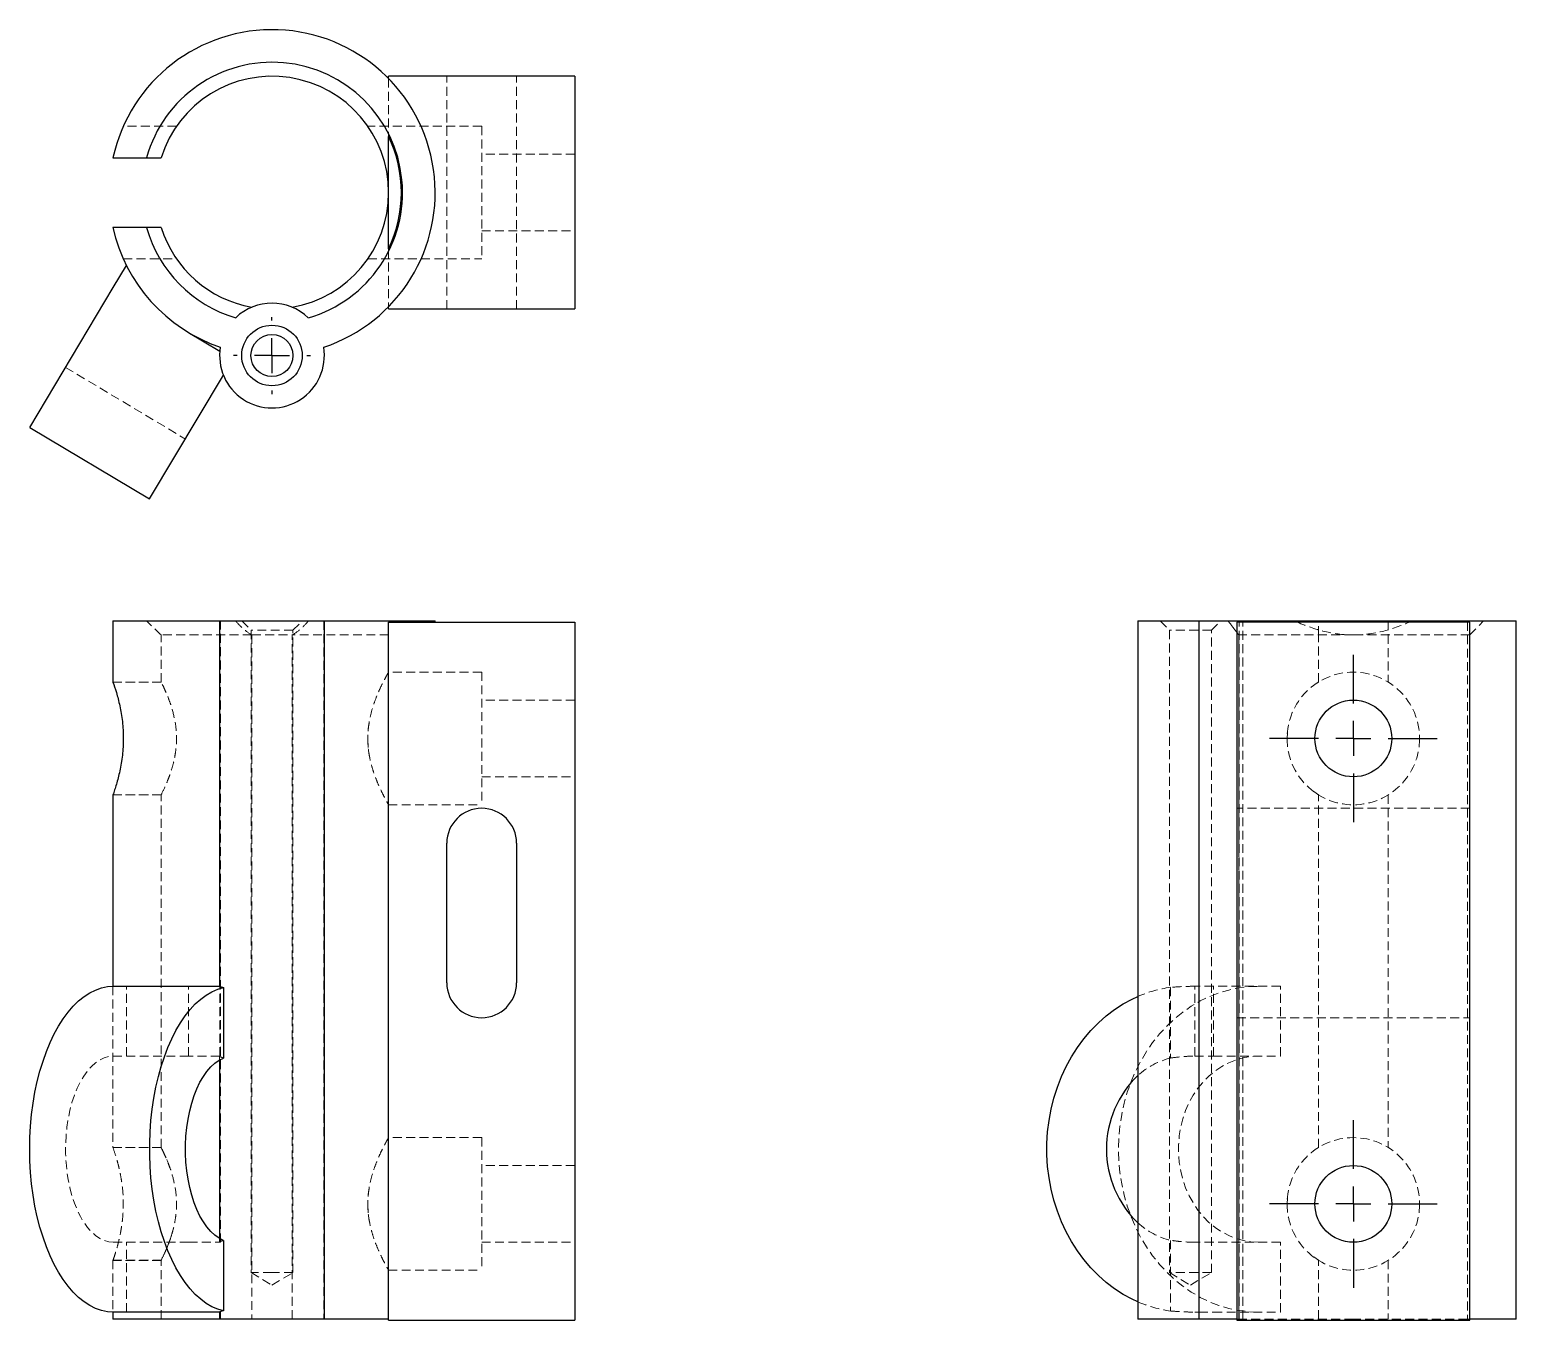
# Model space of a CAD drawing. Header units: millimetres. Extents: x 44 to 257, y 7 to 192.
import ezdxf

# ---------------------------------------------------------------- set-up
doc = ezdxf.new("R2010")
doc.units = ezdxf.units.MM
doc.linetypes.add('HIDDEN', pattern=[1.905, 1.27, -0.635])
doc.layers.add('10', color=7, linetype='Continuous')

# ---------------------------------------------------------------- blocks, each defined once
blk = doc.blocks.new('SW_CENTERMARKSYMBOL_0')
at = {"layer": '10', "color": 0}
for p, q in [((0, 5), (0, 5.5)), ((0, 0), (0, 2.5)), ((-5, 0), (-5.5, 0)), ((0, 0), (-2.5, 0)), ((0, 0), (0, -2.5)), ((0, 0), (2.5, 0)), ((5, 0), (5.5, 0)), ((0, -5), (0, -5.5))]:
    blk.add_line(p, q, dxfattribs=at)
blk = doc.blocks.new('SW_CENTERMARKSYMBOL_1')
at = {"layer": '10', "color": 0}
for p, q in [((0, 5), (0, 11.98)), ((0, 0), (0, 2.5)), ((-5, 0), (-11.98, 0)), ((0, 0), (-2.5, 0)), ((0, 0), (0, -2.5)), ((0, 0), (2.5, 0)), ((5, 0), (11.98, 0)), ((0, -5), (0, -11.98))]:
    blk.add_line(p, q, dxfattribs=at)
blk = doc.blocks.new('SW_CENTERMARKSYMBOL_2')
at = {"layer": '10', "color": 0}
for p, q in [((0, 5), (0, 11.98)), ((0, 0), (0, 2.5)), ((-5, 0), (-11.98, 0)), ((0, 0), (-2.5, 0)), ((0, 0), (0, -2.5)), ((0, 0), (2.5, 0)), ((5, 0), (11.98, 0)), ((0, -5), (0, -11.98))]:
    blk.add_line(p, q, dxfattribs=at)

msp = doc.modelspace()

# ---------------------------------------------------------------- linework, layer by layer
at = {"color": 7, "linetype": 'Continuous', "lineweight": 25}
for p, q in [((95.34, 184.56), (95.34, 184.9)), ((121.96, 184.9), (95.34, 184.9)), ((121.96, 184.9), (121.96, 151.62)), ((95.34, 160.22), (95.34, 176.29)), ((55.94, 173.25), (60.74, 173.25)), ((60.74, 163.26), (55.94, 163.26)), ((55.99, 154.69), (57.87, 157.83)), ((44.04, 134.69), (55.99, 154.69)), ((95.34, 151.62), (95.34, 151.95)), ((95.34, 151.62), (121.96, 151.62)), ((66.75, 148.26), (71.21, 145.59)), ((61.18, 124.45), (71.74, 142.13)), ((44.04, 134.69), (61.18, 124.45)), ((55.94, 107), (55.94, 98.26)), ((55.94, 107), (71.19, 107)), ((71.19, 107), (71.19, 54.75)), ((71.19, 107), (86.16, 107)), ((86.16, 7.16), (86.16, 107)), ((86.16, 107), (101.99, 107)), ((95.34, 7), (95.34, 106.84)), ((95.34, 106.84), (121.96, 106.84)), ((101.99, 106.84), (101.99, 107)), ((121.96, 106.84), (121.96, 7)), ((202.47, 107), (202.47, 7.16)), ((202.47, 107), (211.16, 107)), ((211.16, 107), (211.16, 7.16)), ((211.16, 107), (256.55, 107)), ((216.62, 106.84), (216.62, 7)), ((249.9, 106.84), (216.62, 106.84)), ((249.9, 7), (249.9, 106.84)), ((256.55, 7.16), (256.55, 107)), ((55.94, 82.14), (55.94, 54.76)), ((103.66, 55.26), (103.66, 75.22)), ((113.64, 75.22), (113.64, 55.26)), ((55.99, 54.76), (66.75, 54.76)), ((66.75, 54.76), (71.21, 54.76)), ((71.74, 54.61), (71.74, 44.5)), ((71.19, 44.23), (71.19, 18.71)), ((71.74, 18.43), (71.74, 8.33)), ((55.94, 8.17), (55.94, 7.16)), ((71.19, 7.16), (55.94, 7.16)), ((66.75, 8.17), (55.99, 8.17)), ((71.21, 8.17), (66.75, 8.17)), ((71.19, 8.18), (71.19, 7.16)), ((86.16, 7.16), (71.19, 7.16)), ((95.34, 7.16), (86.16, 7.16)), ((95.34, 7), (121.96, 7)), ((211.16, 7.16), (202.47, 7.16)), ((216.62, 7.16), (211.16, 7.16)), ((216.62, 7), (249.9, 7)), ((256.55, 7.16), (249.9, 7.16))]:
    msp.add_line(p, q, dxfattribs=at)
at = {"color": 7, "linetype": 'HIDDEN', "lineweight": 18}
for p, q in [((103.66, 151.62), (103.66, 184.9)), ((113.64, 151.62), (113.64, 184.9)), ((95.34, 184.56), (95.34, 176.29)), ((65.02, 177.75), (57.42, 177.75)), ((108.65, 177.75), (92.36, 177.75)), ((108.65, 177.75), (108.65, 158.78)), ((121.96, 173.75), (108.65, 173.75)), ((108.65, 162.77), (121.96, 162.77)), ((95.34, 160.17), (95.34, 151.95)), ((57.41, 158.78), (65.01, 158.78)), ((92.37, 158.78), (108.65, 158.78)), ((49.16, 143.26), (66.3, 133.02)), ((71.29, 18.16), (71.29, 107)), ((74.35, 107), (75.68, 105.67)), ((81.67, 105.67), (83, 107)), ((86.07, 107), (86.07, 7.16)), ((97.17, 106.84), (97.33, 107)), ((205.63, 107), (206.97, 105.67)), ((211.17, 18.16), (211.17, 107)), ((212.96, 105.67), (214.29, 107)), ((216.95, 7.16), (216.95, 106.84)), ((217.45, 7.16), (217.45, 107)), ((249.56, 106.84), (249.56, 7.16)), ((249.9, 105), (251.89, 107)), ((75.79, 105), (62.82, 105)), ((62.82, 98.26), (62.82, 105)), ((81.67, 105.67), (75.68, 105.67)), ((75.68, 105.67), (75.68, 13.82)), ((75.79, 105), (81.57, 105)), ((75.79, 105), (75.79, 7.16)), ((95.34, 105), (81.57, 105)), ((81.57, 7.16), (81.57, 105)), ((81.67, 13.82), (81.67, 105.67)), ((212.96, 105.67), (206.97, 105.67)), ((206.97, 105.67), (206.97, 13.82)), ((212.96, 13.82), (212.96, 105.67)), ((233.26, 105), (216.87, 105)), ((216.87, 7.16), (216.87, 105)), ((216.87, 105), (216.87, 7.16)), ((228.26, 98.26), (228.26, 105)), ((249.9, 105), (233.26, 105)), ((238.25, 105), (238.25, 98.27)), ((249.9, 7.16), (249.9, 105)), ((55.94, 98.27), (62.82, 98.27)), ((62.82, 98.26), (55.94, 98.26)), ((108.65, 99.69), (95.32, 99.69)), ((108.65, 99.69), (108.65, 90.2)), ((228.06, 98.11), (228.26, 98.26)), ((121.96, 95.69), (108.65, 95.69)), ((108.65, 90.2), (108.65, 80.72)), ((223.79, 90.1), (223.83, 91.1)), ((108.65, 84.71), (121.96, 84.71)), ((55.94, 82.14), (62.82, 82.14)), ((62.82, 82.13), (55.94, 82.13)), ((62.82, 31.7), (62.82, 82.14)), ((228.26, 82.14), (227.59, 82.64)), ((228.26, 31.7), (228.26, 82.14)), ((238.25, 82.13), (238.25, 31.71)), ((95.32, 80.72), (108.65, 80.72)), ((249.9, 80.22), (216.62, 80.22)), ((55.94, 54.76), (55.94, 31.7)), ((57.87, 44.78), (57.87, 54.76)), ((66.75, 44.78), (66.75, 54.76)), ((71.21, 44.78), (71.21, 54.76)), ((207.13, 54.61), (207.13, 44.5)), ((210.59, 44.78), (210.59, 54.76)), ((213.26, 54.76), (210.59, 54.76)), ((213.26, 44.78), (213.26, 54.76)), ((222.83, 54.76), (213.26, 54.76)), ((222.83, 44.78), (222.83, 54.76)), ((216.62, 50.26), (249.9, 50.26)), ((66.75, 44.78), (55.99, 44.78)), ((71.21, 44.78), (66.75, 44.78)), ((71.19, 44.76), (71.19, 44.23)), ((210.59, 44.78), (213.26, 44.78)), ((213.26, 44.78), (222.83, 44.78)), ((108.65, 33.12), (95.32, 33.12)), ((108.65, 33.12), (108.65, 23.64)), ((55.94, 31.71), (62.82, 31.71)), ((62.82, 31.7), (55.94, 31.7)), ((228.06, 31.55), (228.26, 31.7)), ((121.96, 29.13), (108.65, 29.13)), ((108.65, 23.64), (108.65, 14.16)), ((223.79, 23.54), (223.83, 24.54)), ((55.99, 18.16), (66.75, 18.16)), ((57.87, 8.17), (57.87, 18.16)), ((66.75, 18.16), (71.21, 18.16)), ((71.19, 18.71), (71.19, 18.18)), ((71.29, 18.16), (71.21, 18.16)), ((108.65, 18.15), (121.96, 18.15)), ((207.13, 18.43), (207.13, 8.33)), ((211.17, 18.16), (210.59, 18.16)), ((213.26, 18.16), (211.17, 18.16)), ((222.83, 18.16), (213.26, 18.16)), ((222.83, 8.17), (222.83, 18.16)), ((55.94, 15.58), (55.94, 8.17)), ((55.94, 15.58), (62.82, 15.58)), ((62.82, 15.57), (55.94, 15.57)), ((62.82, 7.16), (62.82, 15.58)), ((228.26, 15.58), (227.59, 16.08)), ((228.26, 7.16), (228.26, 15.58)), ((238.25, 15.57), (238.25, 7.16)), ((78.67, 13.82), (75.68, 13.82)), ((75.68, 13.82), (78.67, 12.02)), ((81.67, 13.82), (78.67, 13.82)), ((78.67, 12.02), (81.67, 13.82)), ((95.32, 14.16), (108.65, 14.16)), ((212.96, 13.82), (206.97, 13.82)), ((206.97, 13.82), (209.96, 12.02)), ((209.96, 12.02), (212.96, 13.82)), ((71.21, 8.17), (71.29, 8.17)), ((71.29, 7.16), (71.29, 8.17)), ((210.59, 8.17), (211.17, 8.17)), ((211.17, 7.16), (211.17, 8.17)), ((211.17, 8.17), (213.26, 8.17)), ((213.26, 8.17), (222.83, 8.17)), ((216.95, 7.16), (216.62, 7.16)), ((233.26, 7.16), (216.95, 7.16)), ((249.56, 7.16), (233.26, 7.16)), ((249.9, 7.16), (249.56, 7.16))]:
    msp.add_line(p, q, dxfattribs=at)
at = {"color": 7, "linetype": 'Continuous', "lineweight": 25, "flags": 128}
for points in [[(55.99, 8.17), (55.14, 8.23), (54.29, 8.41), (53.45, 8.7), (52.62, 9.12), (51.81, 9.64), (51.02, 10.28), (50.26, 11.02), (49.53, 11.87), (48.83, 12.82), (48.16, 13.86), (47.54, 15), (46.96, 16.21), (46.42, 17.51), (45.94, 18.87), (45.5, 20.3), (45.12, 21.79), (44.79, 23.33), (44.52, 24.91), (44.31, 26.52), (44.16, 28.15), (44.07, 29.81), (44.04, 31.47), (44.07, 33.13), (44.16, 34.78), (44.31, 36.42), (44.52, 38.03), (44.79, 39.61), (45.12, 41.15), (45.5, 42.63), (45.94, 44.06), (46.42, 45.43), (46.96, 46.72), (47.54, 47.94), (48.16, 49.07), (48.83, 50.12), (49.53, 51.07), (50.26, 51.91), (51.02, 52.66), (51.81, 53.3), (52.62, 53.82), (53.45, 54.23), (54.29, 54.53), (55.14, 54.71), (55.99, 54.76)], [(71.74, 8.33), (70.91, 8.58), (70.08, 8.94), (69.27, 9.42), (68.48, 10.01), (67.71, 10.71), (66.97, 11.51), (66.26, 12.41), (65.58, 13.41), (64.94, 14.5), (64.35, 15.67), (63.79, 16.93), (63.29, 18.25), (62.83, 19.65), (62.43, 21.1), (62.08, 22.61), (61.78, 24.16), (61.55, 25.74), (61.37, 27.36), (61.25, 28.99), (61.19, 30.64), (61.19, 32.29), (61.25, 33.94), (61.37, 35.58), (61.55, 37.19), (61.78, 38.78), (62.08, 40.33), (62.43, 41.84), (62.83, 43.29), (63.29, 44.68), (63.79, 46.01), (64.35, 47.26), (64.94, 48.44), (65.58, 49.53), (66.26, 50.52), (66.97, 51.43), (67.71, 52.23), (68.48, 52.93), (69.27, 53.51), (70.08, 53.99), (70.91, 54.36), (71.74, 54.61)], [(202.47, 9.63), (201.66, 10.01), (200.37, 10.71), (199.13, 11.51), (197.94, 12.41), (196.81, 13.41), (195.74, 14.5), (194.75, 15.67), (193.82, 16.93), (192.98, 18.25), (192.21, 19.65), (191.54, 21.1), (190.95, 22.61), (190.46, 24.16), (190.06, 25.74), (189.76, 27.36), (189.56, 28.99), (189.46, 30.64), (189.46, 32.29), (189.56, 33.94), (189.76, 35.58), (190.06, 37.19), (190.46, 38.78), (190.95, 40.33), (191.54, 41.84), (192.21, 43.29), (192.98, 44.68), (193.82, 46.01), (194.75, 47.26), (195.74, 48.44), (196.81, 49.53), (197.94, 50.52), (199.13, 51.43), (200.37, 52.23), (201.66, 52.93), (202.47, 53.3)], [(71.74, 18.43), (71.12, 18.75), (70.52, 19.17), (69.93, 19.7), (69.38, 20.34), (68.86, 21.08), (68.38, 21.91), (67.94, 22.82), (67.54, 23.81), (67.2, 24.87), (66.91, 25.99), (66.67, 27.16), (66.49, 28.36), (66.37, 29.59), (66.31, 30.84), (66.31, 32.1), (66.37, 33.34), (66.49, 34.58), (66.67, 35.78), (66.91, 36.95), (67.2, 38.06), (67.54, 39.12), (67.94, 40.11), (68.38, 41.03), (68.86, 41.86), (69.38, 42.59), (69.93, 43.23), (70.52, 43.77), (71.12, 44.19), (71.74, 44.5)]]:
    msp.add_lwpolyline(points, dxfattribs=at)
at = {"color": 7, "linetype": 'HIDDEN', "lineweight": 18, "flags": 128}
for points in [[(219.69, 8.17), (218.26, 8.23), (216.84, 8.41), (215.44, 8.7), (214.05, 9.12), (212.7, 9.64), (211.38, 10.28), (210.1, 11.02), (208.88, 11.87), (207.7, 12.82), (206.59, 13.86), (205.55, 15), (204.57, 16.21), (203.68, 17.51), (202.86, 18.87), (202.14, 20.3), (201.5, 21.79), (200.95, 23.33), (200.5, 24.91), (200.15, 26.52), (199.89, 28.15), (199.74, 29.81), (199.69, 31.47), (199.74, 33.13), (199.89, 34.78), (200.15, 36.42), (200.5, 38.03), (200.95, 39.61), (201.5, 41.15), (202.14, 42.63), (202.86, 44.06), (203.68, 45.43), (204.57, 46.72), (205.55, 47.94), (206.59, 49.07), (207.7, 50.12), (208.88, 51.07), (210.1, 51.91), (211.38, 52.66), (212.7, 53.3), (214.05, 53.82), (215.44, 54.23), (216.84, 54.53), (218.26, 54.71), (219.69, 54.76)], [(55.99, 18.16), (55.34, 18.22), (54.7, 18.4), (54.06, 18.7), (53.45, 19.11), (52.86, 19.64), (52.3, 20.27), (51.77, 21), (51.28, 21.83), (50.83, 22.75), (50.43, 23.75), (50.07, 24.81), (49.78, 25.94), (49.54, 27.11), (49.35, 28.33), (49.23, 29.57), (49.17, 30.84), (49.17, 32.1), (49.23, 33.36), (49.35, 34.61), (49.54, 35.82), (49.78, 37), (50.07, 38.12), (50.43, 39.19), (50.83, 40.19), (51.28, 41.1), (51.77, 41.93), (52.3, 42.67), (52.86, 43.3), (53.45, 43.83), (54.06, 44.24), (54.7, 44.54), (55.34, 44.72), (55.99, 44.78)], [(219.69, 18.16), (218.6, 18.22), (217.53, 18.4), (216.47, 18.7), (215.44, 19.11), (214.45, 19.64), (213.51, 20.27), (212.62, 21), (211.8, 21.83), (211.05, 22.75), (210.38, 23.75), (209.79, 24.81), (209.29, 25.94), (208.89, 27.11), (208.58, 28.33), (208.38, 29.57), (208.27, 30.84), (208.27, 32.1), (208.38, 33.36), (208.58, 34.61), (208.89, 35.82), (209.29, 37), (209.79, 38.12), (210.38, 39.19), (211.05, 40.19), (211.8, 41.1), (212.62, 41.93), (213.51, 42.67), (214.45, 43.3), (215.44, 43.83), (216.47, 44.24), (217.53, 44.54), (218.6, 44.72), (219.69, 44.78)]]:
    msp.add_lwpolyline(points, dxfattribs=at)
at = {"color": 7, "linetype": 'Continuous', "lineweight": 25}
for centre, radius in [((78.67, 144.96), 4.33), ((78.67, 144.96), 3), ((233.26, 90.2), 5.49), ((233.26, 23.64), 5.49)]:
    msp.add_circle(centre, radius, dxfattribs=at)
at = {"color": 7, "linetype": 'HIDDEN', "lineweight": 18}
for centre in [(233.26, 90.2), (233.26, 23.64)]:
    msp.add_circle(centre, 9.48, dxfattribs=at)
at = {"color": 7, "linetype": 'Continuous', "lineweight": 25}
for centre, radius, start, end in [((78.7, 168.26), 23.3, 288.4423, 167.6264), ((78.7, 168.26), 18.64, 286.1181, 164.4632), ((78.7, 168.26), 16.64, 0, 162.5424), ((78.7, 168.26), 18.48, 334.2335, 25.7665), ((78.7, 168.26), 16.64, 279.9411, 0), ((78.7, 168.26), 23.3, 192.3736, 251.4489), ((78.7, 168.26), 18.64, 195.5368, 253.7731), ((78.7, 168.26), 16.64, 197.4576, 259.9501), ((78.67, 144.96), 7.49, 46.0591, 133.8321), ((78.67, 144.96), 7.49, 170.6972, 9.194), ((108.65, 75.22), 4.99, 0, 180), ((108.65, 55.26), 4.99, 180, 0), ((212.55, 31.47), 14.59, 133.6986, 226.3014)]:
    msp.add_arc(centre, radius, start, end, dxfattribs=at)
at = {"color": 7, "linetype": 'HIDDEN', "lineweight": 18}
for centre, radius, start, end in [((209.54, 37.05), 17.73, 97.8265, 113.497), ((209.72, 34.06), 10.76, 103.9417, 132.3243), ((209.74, 28.92), 10.81, 227.7321, 256.002), ((209.54, 25.89), 17.73, 246.503, 262.1735)]:
    msp.add_arc(centre, radius, start, end, dxfattribs=at)
at = {"color": 7, "linetype": 'Continuous', "lineweight": 25}
for points in [[(60.74, 173.25), (61.51, 173.25), (62.2, 173.25), (62.82, 173.25)], [(62.82, 163.26), (62.2, 163.26), (61.51, 163.26), (60.74, 163.26)]]:
    msp.add_open_spline(points, degree=3, dxfattribs=at)
at = {"color": 7, "linetype": 'HIDDEN', "lineweight": 18}
for points in [[(62.82, 105), (62.2, 105.6), (61.51, 106.26), (60.74, 107)], [(228.26, 105), (228.26, 105.6), (228.26, 106.26), (228.26, 107)], [(238.25, 107), (238.25, 106.26), (238.25, 105.6), (238.25, 105)]]:
    msp.add_open_spline(points, degree=3, dxfattribs=at)
for points, knots in [([(73.49, 107), (73.8, 106.62), (74.15, 106.26), (74.91, 105.59), (75.32, 105.28), (75.79, 105)], [0, 0, 0, 0, 0.5, 0.5, 1, 1, 1, 1]), ([(81.57, 105), (82.04, 105.28), (82.46, 105.59), (83.21, 106.26), (83.56, 106.62), (83.87, 107)], [0, 0, 0, 0, 0.5, 0.5, 1, 1, 1, 1]), ([(216.87, 105), (216.67, 105.28), (216.44, 105.59), (215.93, 106.26), (215.65, 106.62), (215.35, 107)], [0, 0, 0, 0, 0.5, 0.5, 1, 1, 1, 1]), ([(215.36, 107), (215.66, 106.62), (215.94, 106.26), (216.45, 105.59), (216.68, 105.28), (216.87, 105)], [0, 0, 0, 0, 0.5, 0.5, 1, 1, 1, 1]), ([(225.22, 106.84), (226.71, 106.19), (228.08, 105.74), (230.72, 105.15), (231.99, 105), (233.26, 105)], [0, 0, 0, 0, 0.5, 0.5, 1, 1, 1, 1]), ([(233.26, 105), (234.53, 105), (235.79, 105.15), (238.43, 105.74), (239.8, 106.19), (241.29, 106.84)], [0, 0, 0, 0, 0.5, 0.5, 1, 1, 1, 1]), ([(62.82, 82.14), (63.04, 82.56), (63.28, 83.06), (63.65, 83.91), (63.77, 84.21), (64.01, 84.85), (64.13, 85.18), (64.35, 85.87), (64.46, 86.22), (64.65, 86.96), (64.73, 87.35), (64.87, 88.14), (64.93, 88.54), (64.98, 89.15), (65, 89.36), (65.02, 89.77), (65.02, 89.98), (65.02, 91.02), (64.95, 91.83), (64.67, 93.42), (64.47, 94.16), (64.14, 95.21), (64.02, 95.54), (63.78, 96.18), (63.65, 96.48), (63.41, 97.05), (63.28, 97.32), (63.05, 97.82), (62.93, 98.05), (62.82, 98.26)], [0, 0, 0, 0, 0.125, 0.125, 0.1875, 0.1875, 0.25, 0.25, 0.3125, 0.3125, 0.375, 0.375, 0.4375, 0.4375, 0.46875, 0.46875, 0.5, 0.5, 0.625, 0.625, 0.75, 0.75, 0.8125, 0.8125, 0.875, 0.875, 0.9375, 0.9375, 1, 1, 1, 1]), ([(95.32, 99.66), (95.33, 99.67), (95.35, 99.7), (95.25, 99.53), (95.05, 99.18), (94.75, 98.61), (94.36, 97.86), (93.91, 96.89), (93.42, 95.7), (92.94, 94.29), (92.6, 92.84), (92.41, 91.45), (92.38, 90.62), (92.37, 90.2)], [0, 0, 0, 0, 0.0264428, 0.117897, 0.2119764, 0.3044886, 0.399185, 0.5021681, 0.6076285, 0.7202251, 0.8366075, 0.9173305, 1, 1, 1, 1]), ([(92.65, 87.47), (92.63, 87.56), (92.51, 88.03), (92.41, 88.96), (92.34, 90.25), (92.39, 91.41), (92.51, 92.11), (92.55, 92.36)], [0, 0, 0, 0, 0.06196, 0.308207, 0.560388, 0.84567, 1, 1, 1, 1]), ([(92.37, 90.2), (92.39, 89.73), (92.42, 88.76), (92.64, 87.37), (92.97, 86.05), (93.38, 84.81), (93.85, 83.65), (94.33, 82.6), (94.79, 81.71), (95.12, 81.1), (95.31, 80.76), (95.32, 80.75), (95.32, 80.74)], [0, 0, 0, 0, 0.0934928, 0.1901085, 0.2835072, 0.3791355, 0.4827551, 0.5888747, 0.7016433, 0.8183024, 0.9209353, 1, 1, 1, 1]), ([(210.59, 54.76), (210, 54.76), (209.41, 54.75), (208.25, 54.69), (207.68, 54.65), (207.13, 54.61)], [0, 0, 0, 0, 0.5, 0.5, 1, 1, 1, 1]), ([(71.74, 44.5), (71.61, 44.55), (71.34, 44.65), (71.19, 44.74), (71.2, 44.76), (71.21, 44.76)], [0, 0, 0, 0, 0.4147502, 0.8409415, 1, 1, 1, 1]), ([(207.13, 44.5), (207.67, 44.58), (208.24, 44.65), (209.11, 44.72), (209.4, 44.74), (210, 44.77), (210.29, 44.78), (210.59, 44.78)], [0, 0, 0, 0, 0.5, 0.5, 0.75, 0.75, 1, 1, 1, 1]), ([(95.32, 33.1), (95.33, 33.11), (95.35, 33.14), (95.25, 32.97), (95.05, 32.62), (94.75, 32.05), (94.36, 31.3), (93.91, 30.33), (93.42, 29.14), (92.94, 27.73), (92.6, 26.28), (92.41, 24.89), (92.38, 24.06), (92.37, 23.64)], [0, 0, 0, 0, 0.026443, 0.117897, 0.211976, 0.304489, 0.399185, 0.502168, 0.607629, 0.720225, 0.836608, 0.917331, 1, 1, 1, 1]), ([(55.94, 31.7), (56.09, 31.28), (56.26, 30.78), (56.51, 29.92), (56.6, 29.61), (56.76, 28.96), (56.84, 28.63), (56.99, 27.94), (57.06, 27.58), (57.18, 26.83), (57.24, 26.44), (57.37, 25.27), (57.42, 24.47), (57.42, 23.24), (57.4, 22.83), (57.36, 22.03), (57.33, 21.63), (57.24, 20.85), (57.18, 20.46), (57.06, 19.71), (56.99, 19.35), (56.84, 18.66), (56.76, 18.32), (56.6, 17.67), (56.51, 17.37), (56.35, 16.8), (56.26, 16.53), (56.1, 16.03), (56.02, 15.79), (55.94, 15.58)], [0, 0, 0, 0, 0.125, 0.125, 0.1875, 0.1875, 0.25, 0.25, 0.3125, 0.3125, 0.375, 0.375, 0.5, 0.5, 0.5625, 0.5625, 0.625, 0.625, 0.6875, 0.6875, 0.75, 0.75, 0.8125, 0.8125, 0.875, 0.875, 0.9375, 0.9375, 1, 1, 1, 1]), ([(62.82, 31.71), (62.98, 31.4), (63.29, 30.76), (63.75, 29.73), (64.01, 28.98), (64.11, 28.7)], [0, 0, 0, 0, 0.380517, 0.772185, 1, 1, 1, 1]), ([(62.82, 15.58), (63.04, 16), (63.28, 16.5), (63.65, 17.35), (63.77, 17.65), (64.01, 18.29), (64.13, 18.62), (64.35, 19.31), (64.46, 19.66), (64.65, 20.4), (64.73, 20.79), (64.87, 21.58), (64.93, 21.98), (64.98, 22.59), (65, 22.8), (65.02, 23.21), (65.02, 23.42), (65.02, 24.46), (64.95, 25.27), (64.67, 26.86), (64.47, 27.6), (64.14, 28.65), (64.02, 28.98), (63.78, 29.62), (63.65, 29.92), (63.41, 30.49), (63.28, 30.76), (63.05, 31.26), (62.93, 31.49), (62.82, 31.7)], [0, 0, 0, 0, 0.125, 0.125, 0.1875, 0.1875, 0.25, 0.25, 0.3125, 0.3125, 0.375, 0.375, 0.4375, 0.4375, 0.46875, 0.46875, 0.5, 0.5, 0.625, 0.625, 0.75, 0.75, 0.8125, 0.8125, 0.875, 0.875, 0.9375, 0.9375, 1, 1, 1, 1]), ([(92.65, 20.91), (92.63, 21), (92.51, 21.47), (92.41, 22.4), (92.34, 23.69), (92.39, 24.85), (92.51, 25.55), (92.55, 25.8)], [0, 0, 0, 0, 0.06196, 0.308207, 0.560388, 0.84567, 1, 1, 1, 1]), ([(92.37, 23.64), (92.39, 23.16), (92.42, 22.2), (92.64, 20.81), (92.97, 19.49), (93.38, 18.25), (93.85, 17.09), (94.33, 16.04), (94.79, 15.15), (95.12, 14.54), (95.31, 14.2), (95.32, 14.19), (95.32, 14.18)], [0, 0, 0, 0, 0.093493, 0.190109, 0.283507, 0.379135, 0.482755, 0.588875, 0.701643, 0.818302, 0.920935, 1, 1, 1, 1]), ([(64.29, 19.11), (64.26, 19.02), (64.1, 18.47), (63.76, 17.59), (63.27, 16.47), (62.98, 15.88), (62.82, 15.57)], [0, 0, 0, 0, 0.066599, 0.364707, 0.669635, 1, 1, 1, 1]), ([(71.21, 18.18), (71.21, 18.18), (71.19, 18.2), (71.36, 18.3), (71.62, 18.39), (71.74, 18.43)], [0, 0, 0, 0, 0.197965, 0.624628, 1, 1, 1, 1]), ([(210.59, 18.16), (210, 18.16), (209.41, 18.19), (208.54, 18.26), (208.25, 18.29), (207.68, 18.36), (207.4, 18.4), (207.13, 18.43)], [0, 0, 0, 0, 0.5, 0.5, 0.75, 0.75, 1, 1, 1, 1]), ([(207.13, 8.33), (207.68, 8.29), (208.24, 8.25), (209.4, 8.19), (210, 8.17), (210.59, 8.17)], [0, 0, 0, 0, 0.5, 0.5, 1, 1, 1, 1])]:
    msp.add_open_spline(points, degree=3, knots=knots, dxfattribs=at)
at = {"color": 7, "linetype": 'Continuous', "lineweight": 25}
for points, knots in [([(55.94, 98.26), (56.09, 97.84), (56.26, 97.34), (56.51, 96.48), (56.6, 96.17), (56.76, 95.53), (56.84, 95.19), (56.99, 94.5), (57.06, 94.14), (57.18, 93.39), (57.24, 93), (57.37, 91.83), (57.42, 91.03), (57.42, 89.8), (57.4, 89.39), (57.36, 88.59), (57.33, 88.19), (57.24, 87.41), (57.18, 87.02), (57.06, 86.27), (56.99, 85.91), (56.84, 85.22), (56.76, 84.88), (56.6, 84.24), (56.51, 83.93), (56.35, 83.36), (56.26, 83.09), (56.1, 82.59), (56.02, 82.35), (55.94, 82.14)], [0, 0, 0, 0, 0.125, 0.125, 0.1875, 0.1875, 0.25, 0.25, 0.3125, 0.3125, 0.375, 0.375, 0.5, 0.5, 0.5625, 0.5625, 0.625, 0.625, 0.6875, 0.6875, 0.75, 0.75, 0.8125, 0.8125, 0.875, 0.875, 0.9375, 0.9375, 1, 1, 1, 1]), ([(71.21, 54.75), (71.21, 54.75), (71.19, 54.74), (71.37, 54.68), (71.63, 54.63), (71.74, 54.61)], [0, 0, 0, 0, 0.2069659, 0.6430121, 1, 1, 1, 1]), ([(71.74, 8.33), (71.61, 8.3), (71.33, 8.25), (71.18, 8.19), (71.2, 8.18), (71.2, 8.18)], [0, 0, 0, 0, 0.423819, 0.859728, 1, 1, 1, 1])]:
    msp.add_open_spline(points, degree=3, knots=knots, dxfattribs=at)

# ---------------------------------------------------------------- block references
at = {"layer": '10'}
for name, p in [('SW_CENTERMARKSYMBOL_0', (78.67, 144.96)), ('SW_CENTERMARKSYMBOL_1', (233.26, 90.2)), ('SW_CENTERMARKSYMBOL_2', (233.26, 23.64))]:
    msp.add_blockref(name, p, dxfattribs=at)

doc.saveas('drawing.dxf')
